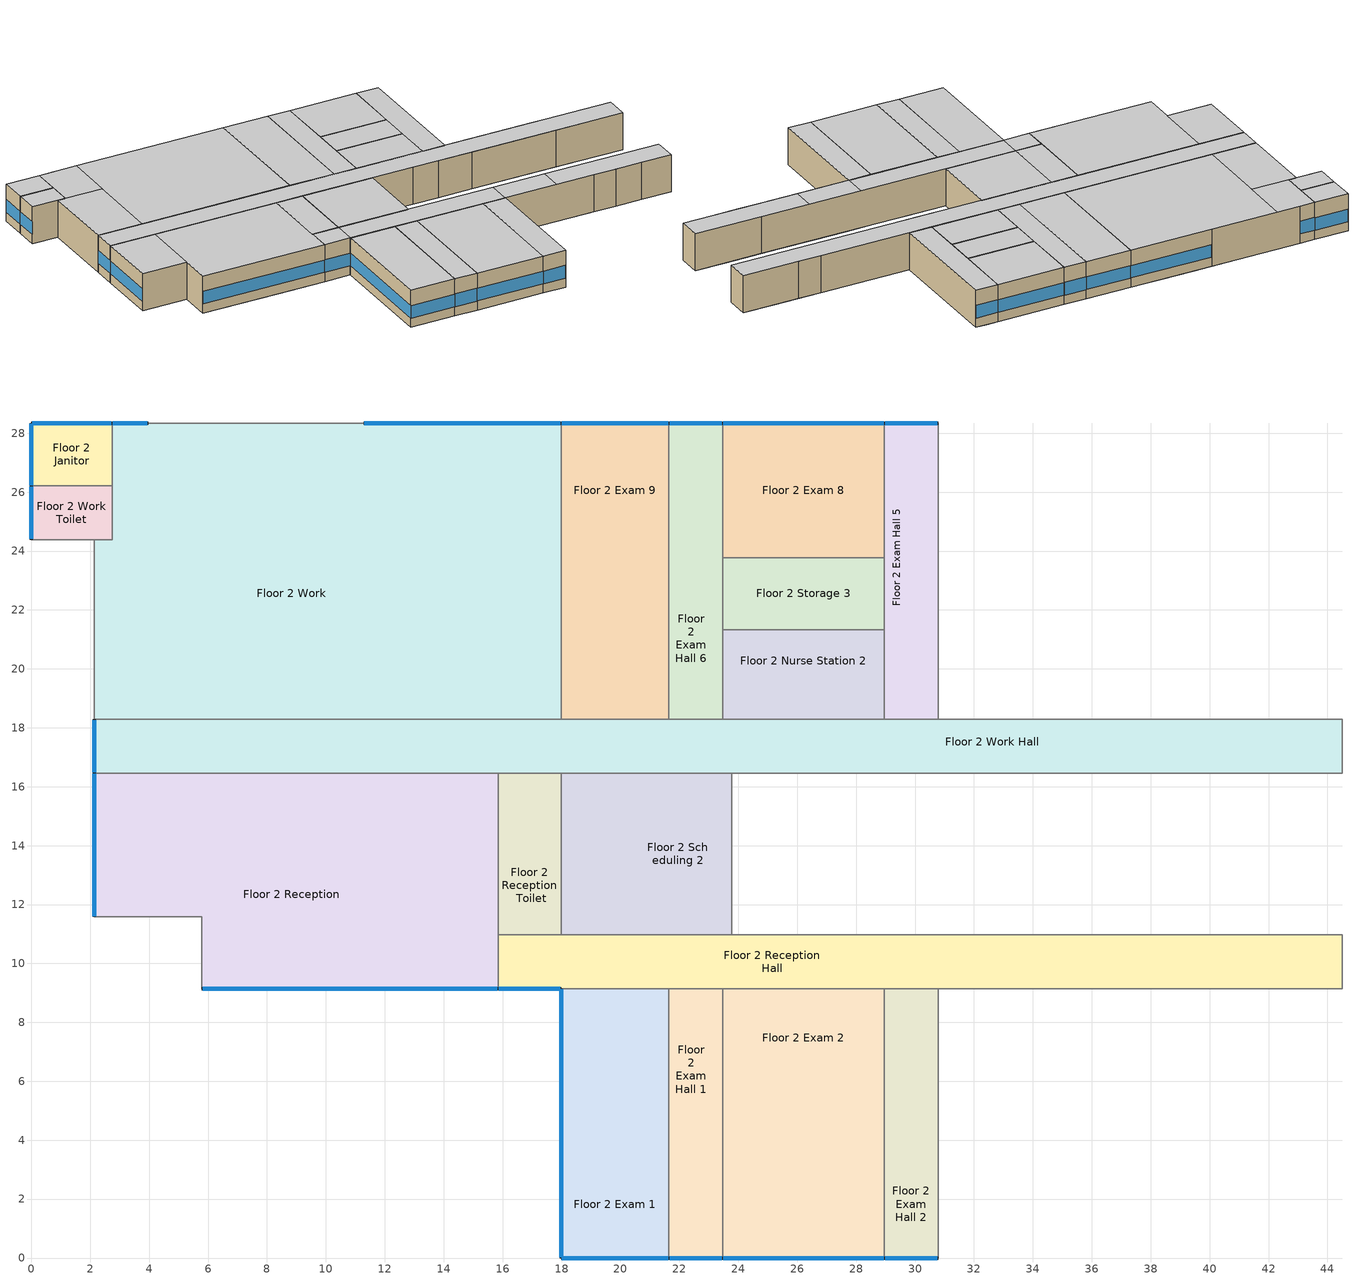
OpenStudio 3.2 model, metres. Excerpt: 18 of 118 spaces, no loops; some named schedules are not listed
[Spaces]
Floor 2 Exam Hall 5
 floor to Floor 1 Locker Room: 29.87,28.35 29.87,19.2 28.96,19.2 28.96,28.35 z3.05
 floor to Floor 1 Locker Room Hall: 30.78,19.2 30.78,18.29 28.96,18.29 28.96,19.2 z3.05
 floor to Floor 1 Lounge: 30.78,28.35 30.78,19.2 29.87,19.2 29.87,28.35 z3.05
 wall outside: 30.78,28.35 28.96,28.35 z3.05:6.1
 wall to Floor 2 Work Hall: 28.96,18.29 30.78,18.29 z3.05:6.1
 wall to Floor 2 Storage 3: 28.96,23.77 28.96,21.34 z3.05:6.1
 wall to Floor 2 Exam 7: 30.78,18.29 30.78,28.35 z3.05:6.1
 wall to Floor 2 Exam 8: 28.96,28.35 28.96,23.77 z3.05:6.1
 wall to Floor 2 Nurse Station 2: 28.96,21.34 28.96,18.29 z3.05:6.1
 window (BTAP-Ext-FixedWindow:U=0.220 SHGC=0.600): 30.76,28.35 28.98,28.35 z3.81:4.85
 ceiling to Floor 3 Office: 30.78,18.29 30.78,28.35 28.96,28.35 28.96,18.29 z6.1
Floor 2 Janitor
 floor to Floor 1 Elevator Pump Room: 2.74,28.35 2.74,26.21 0,26.21 0,28.35 z3.05
 wall outside: 2.74,28.35 0,28.35 0,26.21 z3.05:6.1
 wall to Floor 2 Work: 2.74,26.21 2.74,28.35 z3.05:6.1
 wall to Floor 2 Work Toilet: 0,26.21 2.74,26.21 z3.05:6.1
 window (BTAP-Ext-FixedWindow:U=0.220 SHGC=0.600): 2.72,28.35 0.03,28.35 z3.81:4.84; 0,28.32 0,26.24 z3.81:4.85
 ceiling to Floor 3 Janitor: 2.74,26.21 2.74,28.35 0,28.35 0,26.21 z6.1
Floor 2 Work Hall
 floor to Floor 1 Nourishment: 29.26,16.76 29.26,16.46 27.13,16.46 27.13,16.76 z3.05
 floor to Floor 1 Sterile Hall: 44.5,18.29 44.5,16.46 42.06,16.46 42.06,18.29 z3.05
 floor to Floor 1 Locker Room Hall: 42.06,18.29 42.06,16.76 23.16,16.76 23.16,18.29 z3.05
 floor to Floor 1 Lobby Hall: 11.89,18.29 11.89,16.46 5.79,16.46 5.79,18.29 z3.05
 floor to Floor 1 Pre-Op Hall: 23.16,18.29 23.16,16.46 20.73,16.46 20.73,18.29 z3.05
 floor to Floor 1 Nurse Janitor: 32,16.76 32,16.46 29.26,16.46 29.26,16.76 z3.05
 floor to Floor 1 Lobby: 5.79,18.29 5.79,16.46 2.13,16.46 2.13,18.29 z3.05
 floor to Floor 1 Pre-Op Room 2: 27.13,16.76 27.13,16.46 23.16,16.46 23.16,16.76 z3.05
 floor to Floor 1 Office: 20.73,18.29 20.73,16.76 14.33,16.76 14.33,18.29 z3.05
 floor to Floor 1 Sterile Storage: 42.06,16.76 42.06,16.46 32,16.46 32,16.76 z3.05
 floor to Floor 1 Reception: 14.33,18.29 14.33,16.76 15.85,16.76 15.85,16.46 11.89,16.46 11.89,18.29 z3.05
 floor to Floor 1 Reception Hall: 20.73,16.76 20.73,16.46 15.85,16.46 15.85,16.76 z3.05
 wall outside: 2.13,18.29 2.13,16.46 z3.05:6.1
 wall to Floor 2 Work: 17.98,18.29 2.13,18.29 z3.05:6.1
 wall to Floor 2 Exam Hall 4: 39.93,18.29 38.1,18.29 z3.05:6.1
 wall to Floor 2 Nurse Station 1: 44.5,18.29 39.93,18.29 z3.05:6.1
 wall to Floor 2 Exam 7: 38.1,18.29 30.78,18.29 z3.05:6.1
 wall to Floor 2 Reception Toilet: 15.85,16.46 17.98,16.46 z3.05:6.1
 wall to Floor 2 Exam Hall 6: 23.47,18.29 21.64,18.29 z3.05:6.1
 wall to Floor 2 Scheduling 1: 39.01,16.46 44.5,16.46 z3.05:6.1
 wall to Floor 2 Reception: 2.13,16.46 15.85,16.46 z3.05:6.1
 wall to Floor 2 Exam 9: 21.64,18.29 17.98,18.29 z3.05:6.1
 wall to Floor 2 Office Hall: 44.5,16.46 44.5,18.29 z3.05:6.1
 wall to Floor 2 Nurse Station 2: 28.96,18.29 23.47,18.29 z3.05:6.1
 wall to Floor 2 Scheduling 2: 17.98,16.46 23.77,16.46 z3.05:6.1
 wall to Floor 2 X-Ray: 23.77,16.46 27.13,16.46 29.26,16.46 32,16.46 39.01,16.46 z3.05:6.1
 window (BTAP-Ext-FixedWindow:U=0.220 SHGC=0.600): 2.13,18.26 2.13,16.48 z3.81:4.85
 ceiling to Floor 3 Office Hall: 44.5,16.46 44.5,18.29 2.13,18.29 2.13,16.46 z6.1
Floor 2 Reception Toilet
 floor to Floor 1 Scheduling: 17.98,14.33 17.98,10.97 15.85,10.97 15.85,14.33 z3.05
 floor to Floor 1 Reception Hall: 17.98,16.46 17.98,14.33 15.85,14.33 15.85,16.46 z3.05
 wall to Floor 2 Reception: 15.85,16.46 15.85,10.97 z3.05:6.1
 wall to Floor 2 Reception Hall: 15.85,10.97 17.98,10.97 z3.05:6.1
 wall to Floor 2 Scheduling 2: 17.98,10.97 17.98,16.46 z3.05:6.1
 ceiling to Floor 3 Undeveloped 2: 17.98,10.97 17.98,16.46 15.85,16.46 15.85,10.97 z6.1
Floor 2 Exam 9
 floor to Floor 1 Office: 20.73,23.77 20.73,18.29 17.98,18.29 17.98,23.77 z3.05
 floor to Floor 1 Pre-Op Hall: 21.64,23.77 21.64,18.29 20.73,18.29 20.73,23.77 z3.05
 floor to Floor 1 Procedure Room: 21.64,28.35 21.64,23.77 17.98,23.77 17.98,28.35 z3.05
 wall outside: 21.64,28.35 17.98,28.35 z3.05:6.1
 wall to Floor 2 Exam Hall 6: 21.64,18.29 21.64,28.35 z3.05:6.1
 wall to Floor 2 Work: 17.98,28.35 17.98,18.29 z3.05:6.1
 window (BTAP-Ext-FixedWindow:U=0.220 SHGC=0.600): 21.62,28.35 18.01,28.35 z3.81:4.84
 ceiling to Floor 3 Office: 21.64,18.29 21.64,28.35 17.98,28.35 17.98,18.29 z6.1
Floor 2 Scheduling 2
 floor to Floor 1 Pre-Op Room 1: 20.73,14.33 20.73,10.97 17.98,10.97 17.98,14.33 z3.05
 floor to Floor 1 Reception Hall: 20.73,16.46 20.73,14.33 17.98,14.33 17.98,16.46 z3.05
 floor to Floor 1 Pre-Op Hall: 23.16,16.46 23.16,10.97 20.73,10.97 20.73,16.46 z3.05
 floor to Floor 1 Pre-Op Room 2: 23.77,16.46 23.77,10.97 23.16,10.97 23.16,16.46 z3.05
 wall to Floor 2 Reception Hall: 17.98,10.97 23.77,10.97 z3.05:6.1
 wall to Floor 2 X-Ray: 23.77,10.97 23.77,16.46 z3.05:6.1
 ceiling to Floor 3 Undeveloped 1: 23.77,10.97 23.77,16.46 17.98,16.46 17.98,10.97 z6.1
Floor 2 Exam Hall 1
 floor to Floor 1 Nurse Station: 23.47,8.84 23.47,6.1 23.16,6.1 23.16,8.84 z3.05
 floor to Floor 1 Nurse Hall: 23.47,6.1 23.47,3.66 23.16,3.66 23.16,6.1 z3.05
 floor to Floor 1 Pre-Op Hall: 23.16,9.14 23.16,3.66 21.64,3.66 21.64,9.14 z3.05
 floor to Floor 1 Pre-Op Room 2: 23.47,9.14 23.47,8.84 23.16,8.84 23.16,9.14 z3.05
 floor to Floor 1 Step Down: 23.47,3.66 23.47,0 21.64,0 21.64,3.66 z3.05
 wall outside: 21.64,0 23.47,0 z3.05:6.1
 wall to Floor 2 Exam 1: 21.64,9.14 21.64,0 z3.05:6.1
 wall to Floor 2 Reception Hall: 23.47,9.14 21.64,9.14 z3.05:6.1
 wall to Floor 2 Exam 2: 23.47,0 23.47,9.14 z3.05:6.1
 window (BTAP-Ext-FixedWindow:U=0.220 SHGC=0.600): 21.67,0 23.44,0 z3.81:4.85
 ceiling to Floor 3 Undeveloped 1: 23.47,0 23.47,9.14 21.64,9.14 21.64,0 z6.1
Floor 2 Exam Hall 6
 floor to Floor 1 Procedure Room: 23.16,28.35 23.16,23.77 21.64,23.77 21.64,28.35 z3.05
 floor to Floor 1 Locker Room Hall: 23.47,19.2 23.47,18.29 23.16,18.29 23.16,19.2 z3.05
 floor to Floor 1 Locker Room: 23.47,28.35 23.47,19.2 23.16,19.2 23.16,28.35 z3.05
 floor to Floor 1 Pre-Op Hall: 23.16,23.77 23.16,18.29 21.64,18.29 21.64,23.77 z3.05
 wall outside: 23.47,28.35 21.64,28.35 z3.05:6.1
 wall to Floor 2 Exam 8: 23.47,23.77 23.47,28.35 z3.05:6.1
 wall to Floor 2 Storage 3: 23.47,21.34 23.47,23.77 z3.05:6.1
 wall to Floor 2 Nurse Station 2: 23.47,18.29 23.47,21.34 z3.05:6.1
 window (BTAP-Ext-FixedWindow:U=0.220 SHGC=0.600): 23.44,28.35 21.67,28.35 z3.81:4.85
 ceiling to Floor 3 Office: 23.47,18.29 23.47,28.35 21.64,28.35 21.64,18.29 z6.1
Floor 2 Exam 1
 floor to Floor 1 Pre-Op Room 1: 20.73,9.14 20.73,7.92 17.98,7.92 17.98,9.14 z3.05
 floor to Floor 1 Vestibule: 20.73,7.92 20.73,5.49 17.98,5.49 17.98,7.92 z3.05
 floor to Floor 1 Pre-Op Hall: 21.64,9.14 21.64,3.66 20.73,3.66 20.73,9.14 z3.05
 floor to Floor 1 Step Down: 21.64,3.66 21.64,0 17.98,0 17.98,3.66 z3.05
 floor to Floor 1 Pre-Op Toilet: 20.73,5.49 20.73,3.66 17.98,3.66 17.98,5.49 z3.05
 wall outside: 17.98,9.14 17.98,0 21.64,0 z3.05:6.1
 wall to Floor 2 Reception Hall: 21.64,9.14 17.98,9.14 z3.05:6.1
 window (BTAP-Ext-FixedWindow:U=0.220 SHGC=0.600): 17.98,9.12 17.98,0.03 z3.81:4.83; 18.01,0 21.62,0 z3.81:4.84
 ceiling to Floor 3 Undeveloped 1: 21.64,0 21.64,9.14 17.98,9.14 17.98,0 z6.1
Floor 2 Work Toilet
 floor to Floor 1 Lobby Toilet: 2.74,26.21 2.74,24.38 0,24.38 0,26.21 z3.05
 wall outside: 0,26.21 0,24.38 z3.05:6.1
 wall to NW Elevator: 0,24.38 2.13,24.38 z3.05:6.1
 wall to Floor 2 Work: 2.13,24.38 2.74,24.38 2.74,26.21 z3.05:6.1
 window (BTAP-Ext-FixedWindow:U=0.220 SHGC=0.600): 0,26.19 0,24.41 z3.81:4.85
 ceiling to Floor 3 Office Toilet: 2.74,24.38 2.74,26.21 0,26.21 0,24.38 z6.1
Floor 2 Reception
 floor to Floor 1 Reception: 15.85,16.46 15.85,9.14 11.89,9.14 11.89,16.46 z3.05
 floor to Floor 1 Lobby Hall: 11.89,16.46 11.89,15.54 5.79,15.54 5.79,16.46 z3.05
 floor to Floor 1 Lobby: 5.79,16.46 5.79,11.58 2.13,11.58 2.13,16.46 z3.05
 floor to Floor 1 Cafe: 11.89,15.54 11.89,9.14 5.79,9.14 5.79,15.54 z3.05
 wall outside: 5.79,9.14 15.85,9.14 / 2.13,16.46 2.13,11.58 z3.05:6.1
 wall to Floor 2 Reception Hall: 15.85,9.14 15.85,10.97 z3.05:6.1
 wall to SW Stair: 2.13,11.58 5.79,11.58 5.79,9.14 z3.05:6.1
 window (BTAP-Ext-FixedWindow:U=0.220 SHGC=0.600): 5.82,9.14 15.82,9.14 z3.81:4.83; 2.13,16.43 2.13,11.61 z3.81:4.84
 ceiling to Floor 3 Undeveloped 2: 5.79,11.58 5.79,16.46 2.13,16.46 2.13,11.58 z6.1; 15.85,9.14 15.85,16.46 5.79,16.46 5.79,9.14 z6.1
Floor 2 Reception Hall
 floor to Floor 1 Soil: 37.49,10.97 37.49,9.14 34.75,9.14 34.75,10.97 z3.05
 floor to Floor 1 Pre-Op Room 1: 20.73,10.97 20.73,9.14 17.98,9.14 17.98,10.97 z3.05
 floor to Floor 1 Dictation: 34.75,10.97 34.75,9.14 32,9.14 32,10.97 z3.05
 floor to Floor 1 Soil Work: 42.06,9.75 42.06,9.14 37.49,9.14 37.49,9.75 z3.05
 floor to Floor 1 Pre-Op Hall: 23.16,10.97 23.16,9.14 20.73,9.14 20.73,10.97 z3.05
 floor to Floor 1 Nourishment: 29.26,10.97 29.26,9.14 27.13,9.14 27.13,10.97 z3.05
 floor to Floor 1 Sterile Hall: 44.5,10.97 44.5,9.14 42.06,9.14 42.06,10.97 z3.05
 floor to Floor 1 Pre-Op Room 2: 27.13,10.97 27.13,9.14 23.16,9.14 23.16,10.97 z3.05
 floor to Floor 1 Clean: 32,10.97 32,9.14 29.26,9.14 29.26,10.97 z3.05
 floor to Floor 1 Scheduling: 17.98,10.97 17.98,9.14 15.85,9.14 15.85,10.97 z3.05
 floor to Floor 1 Clean Work: 42.06,10.97 42.06,9.75 37.49,9.75 37.49,10.97 z3.05
 wall outside: 15.85,9.14 17.98,9.14 z3.05:6.1
 wall to Floor 2 Exam 3: 30.78,9.14 38.1,9.14 z3.05:6.1
 wall to Floor 2 Exam Hall 3: 38.1,9.14 39.93,9.14 z3.05:6.1
 wall to Floor 2 Lounge: 42.06,9.14 44.5,9.14 z3.05:6.1
 wall to Floor 2 Scheduling 1: 44.5,10.97 39.01,10.97 z3.05:6.1
 wall to Floor 2 Exam Hall 2: 28.96,9.14 30.78,9.14 z3.05:6.1
 wall to Floor 2 Dictation: 39.93,9.14 42.06,9.14 z3.05:6.1
 wall to Floor 2 Office Hall: 44.5,9.14 44.5,10.97 z3.05:6.1
 wall to Floor 2 Exam 2: 23.47,9.14 28.96,9.14 z3.05:6.1
 wall to Floor 2 X-Ray: 39.01,10.97 23.77,10.97 z3.05:6.1
 window (BTAP-Ext-FixedWindow:U=0.220 SHGC=0.600): 15.88,9.14 17.96,9.14 z3.81:4.85
 ceiling to Floor 3 Physical Therapy 2: 44.5,9.14 44.5,10.97 35.05,10.97 35.05,9.14 z6.1
 ceiling to Floor 3 Treatment: 35.05,9.14 35.05,10.97 30.78,10.97 30.78,9.14 z6.1
 ceiling to Floor 3 Undeveloped 2: 17.98,9.14 17.98,10.97 15.85,10.97 15.85,9.14 z6.1
 ceiling to Floor 3 Undeveloped 1: 30.78,9.14 30.78,10.97 17.98,10.97 17.98,9.14 z6.1
Floor 2 Work
 floor to Floor 1 MRI Toilet: 17.37,28.35 17.37,25.6 15.54,25.6 15.54,28.35 z3.05
 floor to Floor 1 Office: 17.98,23.77 17.98,18.29 14.33,18.29 14.33,23.77 z3.05
 floor to Floor 1 Procedure Room: 17.98,28.35 17.98,23.77 17.37,23.77 17.37,28.35 z3.05
 floor to Floor 1 Lobby Hall: 11.89,19.2 11.89,18.29 5.79,18.29 5.79,19.2 z3.05
 floor to Floor 1 Dressing Room: 15.54,28.35 15.54,26.82 12.8,26.82 12.8,28.35 z3.05
 floor to Floor 1 Elevator Pump Room: 3.96,28.35 3.96,26.21 2.74,26.21 2.74,28.35 z3.05
 floor to Floor 1 Lobby: 6.4,28.35 6.4,25.91 5.79,25.91 5.79,18.29 2.13,18.29 2.13,24.38 2.74,24.38 2.74,26.21 3.96,26.21 3.96,28.35 z3.05
 floor to Floor 1 MRI Room: 11.89,25.91 11.89,19.2 5.79,19.2 5.79,25.91 z3.05
 floor to Floor 1 MRI Control Room: 12.8,28.35 12.8,25.91 6.4,25.91 6.4,28.35 z3.05
 floor to Floor 1 Reception: 14.33,23.77 14.33,18.29 11.89,18.29 11.89,23.77 z3.05
 floor to Floor 1 MRI Hall: 15.54,26.82 15.54,25.6 17.37,25.6 17.37,23.77 11.89,23.77 11.89,25.91 12.8,25.91 12.8,26.82 z3.05
 wall outside: 3.96,28.35 2.74,28.35 / 17.98,28.35 11.28,28.35 z3.05:6.1
 wall to NW Elevator: 2.13,24.38 2.13,18.29 z3.05:6.1
 wall to NW Stair: 11.28,28.35 3.96,28.35 z3.05:6.1
 window (BTAP-Ext-FixedWindow:U=0.220 SHGC=0.600): 17.96,28.35 11.3,28.35 z3.81:4.83; 3.94,28.35 2.77,28.35 z3.81:4.87
 ceiling to Floor 3 Elevator Hall: 5.79,24.38 5.79,28.35 2.74,28.35 2.74,24.38 z6.1; 5.79,18.29 5.79,24.38 2.13,24.38 2.13,18.29 z6.1
 ceiling to Floor 3 Office: 17.98,18.29 17.98,28.35 5.79,28.35 5.79,18.29 z6.1
Floor 2 Exam Hall 2
 floor to Floor 1 Nurse Hall: 30.78,6.1 30.78,3.66 28.96,3.66 28.96,6.1 z3.05
 floor to Floor 1 Nourishment: 29.26,9.14 29.26,8.84 28.96,8.84 28.96,9.14 z3.05
 floor to Floor 1 Nurse Station: 30.78,8.84 30.78,6.1 28.96,6.1 28.96,8.84 z3.05
 floor to Floor 1 Clean: 30.78,9.14 30.78,8.84 29.26,8.84 29.26,9.14 z3.05
 floor to Floor 1 Recovery Room: 30.78,3.66 30.78,0 28.96,0 28.96,3.66 z3.05
 wall outside: 28.96,0 30.78,0 z3.05:6.1
 wall to Floor 2 Exam 2: 28.96,9.14 28.96,0 z3.05:6.1
 wall to Floor 2 Exam 3: 30.78,0 30.78,9.14 z3.05:6.1
 window (BTAP-Ext-FixedWindow:U=0.220 SHGC=0.600): 28.98,0 30.76,0 z3.81:4.85
 ceiling to Floor 3 Undeveloped 1: 30.78,0 30.78,9.14 28.96,9.14 28.96,0 z6.1
Floor 2 Exam 8
 floor to Floor 1 Locker Room: 28.96,28.35 28.96,23.77 23.47,23.77 23.47,28.35 z3.05
 wall outside: 28.96,28.35 23.47,28.35 z3.05:6.1
 wall to Floor 2 Storage 3: 23.47,23.77 28.96,23.77 z3.05:6.1
 window (BTAP-Ext-FixedWindow:U=0.220 SHGC=0.600): 28.93,28.35 23.49,28.35 z3.81:4.83
 ceiling to Floor 3 Office: 28.96,23.77 28.96,28.35 23.47,28.35 23.47,23.77 z6.1
Floor 2 Nurse Station 2
 floor to Floor 1 Locker Room: 28.96,21.34 28.96,19.2 23.47,19.2 23.47,21.34 z3.05
 floor to Floor 1 Locker Room Hall: 28.96,19.2 28.96,18.29 23.47,18.29 23.47,19.2 z3.05
 wall to Floor 2 Storage 3: 28.96,21.34 23.47,21.34 z3.05:6.1
 ceiling to Floor 3 Office: 28.96,18.29 28.96,21.34 23.47,21.34 23.47,18.29 z6.1
Floor 2 Exam 2
 floor to Floor 1 Nourishment: 28.96,9.14 28.96,8.84 27.13,8.84 27.13,9.14 z3.05
 floor to Floor 1 Nurse Station: 28.96,8.84 28.96,6.1 23.47,6.1 23.47,8.84 z3.05
 floor to Floor 1 Step Down: 25.6,3.66 25.6,0 23.47,0 23.47,3.66 z3.05
 floor to Floor 1 Pre-Op Room 2: 27.13,9.14 27.13,8.84 23.47,8.84 23.47,9.14 z3.05
 floor to Floor 1 Recovery Room: 28.96,3.66 28.96,0 25.6,0 25.6,3.66 z3.05
 floor to Floor 1 Nurse Hall: 28.96,6.1 28.96,3.66 23.47,3.66 23.47,6.1 z3.05
 wall outside: 23.47,0 28.96,0 z3.05:6.1
 window (BTAP-Ext-FixedWindow:U=0.220 SHGC=0.600): 23.5,0 28.93,0 z3.81:4.83
 ceiling to Floor 3 Undeveloped 1: 28.96,0 28.96,9.14 23.47,9.14 23.47,0 z6.1
Floor 2 Storage 3
 floor to Floor 1 Locker Room: 28.96,23.77 28.96,21.34 23.47,21.34 23.47,23.77 z3.05
 ceiling to Floor 3 Office: 28.96,21.34 28.96,23.77 23.47,23.77 23.47,21.34 z6.1
[Site]
Calgary Intl AP_AB_CAN: Latitude {deg}=51.114; Longitude {deg}=-114.02; Time Zone {hr}=-7; Elevation {m}=1084.1; Terrain=City
[Building]
Outpatient: North Axis {deg}=0; Default Construction Set=BTAP-Mass at hdd = 5000.0; Standards Number of Stories=3; Standards Number of Above Ground Stories=3; Standards Template=NECB2011; Standards Building Type=Outpatient
[Site:WaterMainsTemperature]
Calculation Method=Correlation; Annual Average Outdoor Air Temperature {C}=5; Maximum Difference In Monthly Average Outdoor Air Temperatures {deltaC}=23.3
[Site:GroundTemperature:BuildingSurface]
19.527, 19.502, 19.536, 19.598, 20.002, 21.64, 22.225, 22.375, 21.449, 20.121, 19.802, 19.633
[SizingPeriod:DesignDay] Barometric Pressure {Pa}=88961; Sky Clearness=0; Rain Indicator=0; Snow Indicator=0; Day of Month=21; Daylight Saving Time Indicator=0; Humidity Indicating Type=Wetbulb; Dry-Bulb Temperature Range Modifier Type=DefaultMultipliers
Name | Maximum Dry-Bulb Temperature {C} | Daily Dry-Bulb Temperature Range {deltaC} | Humidity Indicating Conditions at Maximum Dry-Bulb | Wind Speed {m/s} | Wind Direction {deg} | Month | Day Type | Solar Model Indicator | ASHRAE Taub | ASHRAE Taud
Calgary Intl AP Ann Clg .4% Condns DB=>MWB | 28.5 | 12.1 | 16.1 | 4.5 | 160 | 7 | SummerDesignDay | ASHRAETau | 0.339 | 2.421
Calgary Intl AP Ann Htg 99.6% Condns DB | -28.5 | 0 | -28.5 | 2.9 | 200 | 1 | WinterDesignDay | ASHRAEClearSky
[Material:NoMass] Roughness=Smooth; Thermal Absorptance=0.9; Solar Absorptance=0.7
Name | Thermal Resistance {m2-K/W} | Visible Absorptance
Typical Carpet Pad; Typical Carpet Pad 1 | 0.21648 | 0.8
Typical Insulation 1 | 5.91238 | 0.7
Typical Insulation 2 | 4.49096 | 0.7
Typical Insulation 3 | 6.17282 | 0.7
Typical Carpet Pad 2 | 1.25503 | 0.8
Typical Carpet Pad 3; Typical Carpet Pad 4 | 3.45515 | 0.8
Typical Insulation 4 | 0.454528 | 0.7
Typical Insulation 5 | 0.454545 | 0.7
[Material]
Name | Roughness | Thickness {m} | Conductivity {W/m-K} | Density {kg/m3} | Specific Heat {J/kg-K} | Thermal Absorptance | Solar Absorptance | Visible Absorptance
G05 25mm wood | MediumSmooth | 0.0254 | 0.15 | 608 | 1630 | 0.9 | 0.5 | 0.5
100mm Normalweight concrete floor 1 | MediumSmooth | 0.1016 | 2.31 | 2322 | 832
G01 13mm gypsum board 1 | Smooth | 0.0127 | 0.16 | 800 | 1090 | 0.9 | 0.7 | 0.5
4 in. Normalweight Concrete Floor 1 | MediumRough | 0.1016 | 2.31 | 2322 | 832 | 0.9 | 0.7 | 0.7
1IN Stucco 1 | Smooth | 0.0253 | 0.6918 | 1858 | 837 | 0.9 | 0.7 | 0.92
8IN CONCRETE HW RefBldg 1 | Rough | 0.2032 | 1.311 | 2240 | 836.8 | 0.9 | 0.7 | 0.7
1/2IN Gypsum 1 | Smooth | 0.0127 | 0.16 | 784.9 | 830 | 0.9 | 0.4 | 0.4
Metal Roof Surface 1; F08 Metal surface 1 | Smooth | 0.0008 | 45.28 | 7824 | 500 | 0.9 | 0.7 | 0.7
6 in. Normalweight Concrete Floor 1; 6 in. Normalweight Concrete Floor 2; 6 in. Normalweight Concrete Floor 3 | MediumRough | 0.1524 | 2.31 | 2322 | 832 | 0.9 | 0.7 | 0.7
[Construction]
BTAP-Int-Partition; BTAP-Int-Door: G05 25mm wood
BTAP-Int-Floor: 100mm Normalweight concrete floor 1, Typical Carpet Pad
BTAP-Int-Wall: G01 13mm gypsum board 1, G01 13mm gypsum board 1
BTAP-Int-Ceiling: Typical Carpet Pad, 100mm Normalweight concrete floor 1
BTAP-Int-Window: SimpleGlazing
BTAP-Ext-Floor-Mass:U-0.162: Typical Insulation 1, 4 in. Normalweight Concrete Floor 1, Typical Carpet Pad 1
BTAP-Ext-Wall-Mass:U-0.21: 1IN Stucco 1, 8IN CONCRETE HW RefBldg 1, Typical Insulation 2, 1/2IN Gypsum 1
BTAP-Ext-Roof-Metal:U-0.162: Metal Roof Surface 1, Typical Insulation 3
BTAP-Grnd-Floor-Mass:U-0.757: 6 in. Normalweight Concrete Floor 1, Typical Carpet Pad 2
BTAP-Grnd-Wall-Mass:U-0.284: 6 in. Normalweight Concrete Floor 2, Typical Carpet Pad 3
BTAP-Grnd-Roof-Mass:U-0.284: 6 in. Normalweight Concrete Floor 3, Typical Carpet Pad 4
BTAP-Ext-FixedWindow:U=0.220 SHGC=0.600; BTAP-Ext-GlassDoors:U=0.220 SHGC=0.600; BTAP-Ext-Skylights:U=0.220 SHGC=0.600; BTAP-Ext-DaylightDomes:U=0.220 SHGC=0.600; BTAP-Ext-DaylightDiffuser:U=0.220 SHGC=0.600: SimpleGlazing:U=0.220 SHGC=0.600
BTAP-Ext-Door:U-2.2: F08 Metal surface 1, Typical Insulation 4
BTAP-Ext-OverHeadDoor:U-2.2: Typical Insulation 5
[DefaultConstructionSet]
BTAP-Mass at hdd = 5000.0: Default Exterior Surface Constructions=BTAP-Mass at hdd = 5000.0; Default Interior Surface Constructions=Default Surface Constructions 2; Default Ground Contact Surface Constructions=BTAP-Mass at hdd = 5000.0 1; Default Exterior SubSurface Constructions=BTAP-Mass at hdd = 5000.0; Default Interior SubSurface Constructions=Default Sub Surface Constructions 2; Interior Partition Construction=BTAP-Int-Partition
[DefaultSurfaceConstructions]
Name | Floor Construction | Wall Construction | Roof Ceiling Construction
Default Surface Constructions 2 | BTAP-Int-Floor | BTAP-Int-Wall | BTAP-Int-Ceiling
BTAP-Mass at hdd = 5000.0 | BTAP-Ext-Floor-Mass:U-0.162 | BTAP-Ext-Wall-Mass:U-0.21 | BTAP-Ext-Roof-Metal:U-0.162
BTAP-Mass at hdd = 5000.0 1 | BTAP-Grnd-Floor-Mass:U-0.757 | BTAP-Grnd-Wall-Mass:U-0.284 | BTAP-Grnd-Roof-Mass:U-0.284
[DefaultSubSurfaceConstructions]
Name | Fixed Window Construction | Operable Window Construction | Door Construction | Glass Door Construction | Overhead Door Construction | Skylight Construction | Tubular Daylight Dome Construction | Tubular Daylight Diffuser Construction
Default Sub Surface Constructions 2 | BTAP-Int-Window | BTAP-Int-Window | BTAP-Int-Door
BTAP-Mass at hdd = 5000.0 | BTAP-Ext-FixedWindow:U=0.220 SHGC=0.600 | BTAP-Ext-FixedWindow:U=0.220 SHGC=0.600 | BTAP-Ext-Door:U-2.2 | BTAP-Ext-GlassDoors:U=0.220 SHGC=0.600 | BTAP-Ext-OverHeadDoor:U-2.2 | BTAP-Ext-Skylights:U=0.220 SHGC=0.600 | BTAP-Ext-DaylightDomes:U=0.220 SHGC=0.600 | BTAP-Ext-DaylightDiffuser:U=0.220 SHGC=0.600
[WindowMaterial:SimpleGlazingSystem] U-Factor {W/m2-K}=2.2; Solar Heat Gain Coefficient=0.6; Visible Transmittance=0.21
SimpleGlazing; SimpleGlazing:U=0.220 SHGC=0.600
[Space] Building Story=Building Story 2; Part of Total Floor Area=Yes
Name | Space Type | Thermal Zone
Floor 2 Reception | Space Function Conf./meet./multi-purpose | ALL_ST=Conf./meet./multi-purpose_FL=Building Story 2_SCH=C 1
Floor 2 Exam Hall 5 | Space Function Hospital corr. >= 2.4m-sch-C | WILD_ST=Hospital corr. >= 2.4m-sch-H_FL=Building Story 2_SCH=C 3
Floor 2 Reception Toilet | Space Function Washroom-sch-C | WET_ST=Washroom-sch-H_FL=Building Story 2_SCHC
Floor 2 Nurse Station 2 | Space Function Hospital - nurses station | ALL_ST=Hospital - nurses station_FL=Building Story 2_SCH=H
Floor 2 Janitor | Space Function Storage area - occsens | ALL_ST=Storage area - occsens_FL=Building Story 2_SCH=E 2
Floor 2 Work Hall | Space Function Hospital corr. >= 2.4m-sch-C | WILD_ST=Hospital corr. >= 2.4m-sch-H_FL=Building Story 2_SCH=C
Floor 2 Exam Hall 2 | Space Function Hospital corr. >= 2.4m-sch-C | WILD_ST=Hospital corr. >= 2.4m-sch-H_FL=Building Story 2_SCH=C 4
Floor 2 Exam 8 | Space Function Hospital - exam | ALL_ST=Hospital - exam_FL=Building Story 2_SCH=C 6
Floor 2 Exam 9 | Space Function Hospital - exam | ALL_ST=Hospital - exam_FL=Building Story 2_SCH=C 7
Floor 2 Scheduling 2 | Space Function Office - enclosed | ALL_ST=Office - enclosed_FL=Building Story 2_SCH=A 1
Floor 2 Exam Hall 1 | Space Function Hospital corr. >= 2.4m-sch-C | WILD_ST=Hospital corr. >= 2.4m-sch-H_FL=Building Story 2_SCH=C 6
Floor 2 Exam Hall 6 | Space Function Hospital corr. >= 2.4m-sch-C | WILD_ST=Hospital corr. >= 2.4m-sch-H_FL=Building Story 2_SCH=C 7
Floor 2 Exam 1 | Space Function Hospital - exam | ALL_ST=Hospital - exam_FL=Building Story 2_SCH=C 4
Floor 2 Work Toilet | Space Function Washroom-sch-C | WET_ST=Washroom-sch-H_FL=Building Story 2_SCHC 2
Floor 2 Storage 3 | Space Function Storage area - occsens | ALL_ST=Storage area - occsens_FL=Building Story 2_SCH=E 1
Floor 2 Reception Hall | Space Function Hospital corr. >= 2.4m-sch-C | WILD_ST=Hospital corr. >= 2.4m-sch-H_FL=Building Story 2_SCH=C 8
Floor 2 Work | Space Function Office - enclosed | ALL_ST=Office - enclosed_FL=Building Story 2_SCH=A
Floor 2 Exam 2 | Space Function Hospital - exam | ALL_ST=Hospital - exam_FL=Building Story 2_SCH=C 2
[BuildingStory]
Building Story 2: Nominal Z Coordinate {m}=3.048
[SpaceType] Standards Building Type=Space Function
Name | Default Schedule Set | Design Specification Outdoor Air Object | Standards Space Type
Space Function Hospital - exam | Space Function Hospital - exam Schedule Set | Space Function Hospital - exam Ventilation | Hospital - exam
Space Function Hospital - nurses station | Space Function Hospital - nurses station Schedule Set | Space Function Hospital - nurses station Ventilation | Hospital - nurses station
Space Function Office - enclosed | Space Function Office - enclosed Schedule Set | Space Function Office - enclosed Ventilation | Office - enclosed
Space Function Storage area - occsens | Space Function Storage area - occsens Schedule Set | Space Function Storage area - occsens Ventilation | Storage area - occsens
Space Function Conf./meet./multi-purpose | Space Function Conf./meet./multi-purpose Schedule Set | Space Function Conf./meet./multi-purpose Ventilation | Conf./meet./multi-purpose
Space Function Washroom-sch-C | Space Function Washroom-sch-C Schedule Set | Space Function Washroom-sch-C Ventilation | Washroom-sch-C
Space Function Hospital corr. >= 2.4m-sch-C | Space Function Hospital corr. >= 2.4m-sch-C Schedule Set | Space Function Hospital corr. >= 2.4m-sch-C Ventilation | Hospital corr. >= 2.4m-sch-C
[People:Definition] Number of People Calculation Method=People/Area; Fraction Radiant=0.3
Name | People per Space Floor Area {person/m2}
Space Function Conf./meet./multi-purpose People Definition | 0.199993
Space Function Hospital - exam People Definition; Space Function Hospital - nurses station People Definition; Space Function Office - enclosed People Definition | 0.0500522
Space Function Storage area - occsens People Definition; Space Function Hospital corr. >= 2.4m-sch-C People Definition | 0.0100104
Space Function Washroom-sch-C People Definition | 0.0333681
[People] Work Efficiency Schedule=Work Efficiency Schedule; Clothing Insulation Schedule=Clothing Schedule; Air Velocity Schedule=Air Velocity Schedule; Multiplier=1
Name | People Definition | Space or SpaceType
Space Function Conf./meet./multi-purpose People | Space Function Conf./meet./multi-purpose People Definition | Space Function Conf./meet./multi-purpose
Space Function Hospital - exam People | Space Function Hospital - exam People Definition | Space Function Hospital - exam
Space Function Hospital - nurses station People | Space Function Hospital - nurses station People Definition | Space Function Hospital - nurses station
Space Function Office - enclosed People | Space Function Office - enclosed People Definition | Space Function Office - enclosed
Space Function Storage area - occsens People | Space Function Storage area - occsens People Definition | Space Function Storage area - occsens
Space Function Washroom-sch-C People | Space Function Washroom-sch-C People Definition | Space Function Washroom-sch-C
Space Function Hospital corr. >= 2.4m-sch-C People | Space Function Hospital corr. >= 2.4m-sch-C People Definition | Space Function Hospital corr. >= 2.4m-sch-C
[Lights:Definition] Design Level Calculation Method=Watts/Area; Fraction Radiant=0.5; Fraction Visible=0.2
Name | Watts per Space Floor Area {W/m2}
Space Function Conf./meet./multi-purpose Lights Definition | 11.8799
Space Function Hospital - exam Lights Definition | 17.8999
Space Function Hospital - nurses station Lights Definition | 9.39992
Space Function Office - enclosed Lights Definition | 11.8999
Space Function Storage area - occsens Lights Definition | 6.11995
Space Function Washroom-sch-C Lights Definition | 9.44992
Space Function Hospital corr. >= 2.4m-sch-C Lights Definition | 9.59992
[Lights] Fraction Replaceable=1
Name | Lights Definition | Space or SpaceType
Space Function Conf./meet./multi-purpose Lights | Space Function Conf./meet./multi-purpose Lights Definition | Space Function Conf./meet./multi-purpose
Space Function Hospital - exam Lights | Space Function Hospital - exam Lights Definition | Space Function Hospital - exam
Space Function Hospital - nurses station Lights | Space Function Hospital - nurses station Lights Definition | Space Function Hospital - nurses station
Space Function Office - enclosed Lights | Space Function Office - enclosed Lights Definition | Space Function Office - enclosed
Space Function Storage area - occsens Lights | Space Function Storage area - occsens Lights Definition | Space Function Storage area - occsens
Space Function Washroom-sch-C Lights | Space Function Washroom-sch-C Lights Definition | Space Function Washroom-sch-C
Space Function Hospital corr. >= 2.4m-sch-C Lights | Space Function Hospital corr. >= 2.4m-sch-C Lights Definition | Space Function Hospital corr. >= 2.4m-sch-C
[ElectricEquipment:Definition] Design Level Calculation Method=Watts/Area; Fraction Radiant=0.5
Name | Watts per Space Floor Area {W/m2}
Space Function Conf./meet./multi-purpose Elec Equip Definition; Space Function Storage area - occsens Elec Equip Definition; Space Function Washroom-sch-C Elec Equip Definition | 0.999992
Space Function Hospital - exam Elec Equip Definition | 9.99992
Space Function Hospital - nurses station Elec Equip Definition | 2.49998
Space Function Office - enclosed Elec Equip Definition | 7.49994
[ElectricEquipment]
Name | Electric Equipment Definition | Space or SpaceType
Space Function Conf./meet./multi-purpose Elec Equip | Space Function Conf./meet./multi-purpose Elec Equip Definition | Space Function Conf./meet./multi-purpose
Space Function Hospital - exam Elec Equip | Space Function Hospital - exam Elec Equip Definition | Space Function Hospital - exam
Space Function Hospital - nurses station Elec Equip | Space Function Hospital - nurses station Elec Equip Definition | Space Function Hospital - nurses station
Space Function Office - enclosed Elec Equip | Space Function Office - enclosed Elec Equip Definition | Space Function Office - enclosed
Space Function Storage area - occsens Elec Equip | Space Function Storage area - occsens Elec Equip Definition | Space Function Storage area - occsens
Space Function Washroom-sch-C Elec Equip | Space Function Washroom-sch-C Elec Equip Definition | Space Function Washroom-sch-C
[DesignSpecification:OutdoorAir] Outdoor Air Method=Sum
Name | Outdoor Air Flow per Person {m3/s-person} | Outdoor Air Flow per Floor Area {m3/s-m2}
Space Function Conf./meet./multi-purpose Ventilation | 0.0190506
Space Function Hospital - exam Ventilation | 0.0304482
Space Function Hospital - nurses station Ventilation | 0.0913447
Space Function Office - enclosed Ventilation | 0.0142092
Space Function Storage area - occsens Ventilation |  | 0.000762
Space Function Washroom-sch-C Ventilation | 0.228362
Space Function Hospital corr. >= 2.4m-sch-C Ventilation |  | 0.000508
[DefaultScheduleSet] People Activity Level Schedule=NECB-Activity; Infiltration Schedule=Always On
Name | Number of People Schedule | Lighting Schedule | Electric Equipment Schedule
Space Function Conf./meet./multi-purpose Schedule Set; Space Function Hospital - exam Schedule Set; Space Function Washroom-sch-C Schedule Set; Space Function Hospital corr. >= 2.4m-sch-C Schedule Set | NECB-C-Occupancy | NECB-C-Lighting | NECB-C-Electric-Equipment
Space Function Hospital - nurses station Schedule Set | NECB-H-Occupancy | NECB-H-Lighting | NECB-H-Electric-Equipment
Space Function Office - enclosed Schedule Set | NECB-A-Occupancy | NECB-A-Lighting | NECB-A-Electric-Equipment
Space Function Storage area - occsens Schedule Set | NECB-E-Occupancy | NECB-E-Lighting | NECB-E-Electric-Equipment
[ThermostatSetpoint:DualSetpoint]
Name | Heating Setpoint Temperature Schedule | Cooling Setpoint Temperature Schedule
Space Function Washroom-sch-C Thermostat 3; Space Function Washroom-sch-C Thermostat 8; Space Function Hospital - exam Thermostat 24; Space Function Hospital - exam Thermostat 26; Space Function Conf./meet./multi-purpose Thermostat 9; Space Function Hospital - exam Thermostat 28; Space Function Hospital - exam Thermostat 29; Space Function Hospital corr. >= 2.4m-sch-C Thermostat 3; Space Function Hospital corr. >= 2.4m-sch-C Thermostat 10; Space Function Hospital corr. >= 2.4m-sch-C Thermostat 15; Space Function Hospital corr. >= 2.4m-sch-C Thermostat 18; Space Function Hospital corr. >= 2.4m-sch-C Thermostat 20; Space Function Hospital corr. >= 2.4m-sch-C Thermostat 22 | NECB-C-Thermostat Setpoint-Heating | NECB-C-Thermostat Setpoint-Cooling
Space Function Office - enclosed Thermostat 15; Space Function Office - enclosed Thermostat 17 | NECB-A-Thermostat Setpoint-Heating | NECB-A-Thermostat Setpoint-Cooling
Space Function Hospital - nurses station Thermostat 9 | NECB-H-Thermostat Setpoint-Heating | NECB-H-Thermostat Setpoint-Cooling
Space Function Storage area - occsens Thermostat 40; Space Function Storage area - occsens Thermostat 41 | NECB-E-Thermostat Setpoint-Heating | NECB-E-Thermostat Setpoint-Cooling
[SpaceInfiltration:DesignFlowRate] Design Flow Rate Calculation Method=Flow/ExteriorArea
Name | Space or SpaceType | Schedule | Flow per Exterior Surface Area {m3/s-m2} | Constant Term Coefficient | Temperature Term Coefficient | Velocity Term Coefficient | Velocity Squared Term Coefficient
Floor 2 Exam 1 Infiltration | Floor 2 Exam 1 | Always On Discrete | 0.00025 | 0 | 0 | 0.224 | 0
Floor 2 Exam 2 Infiltration | Floor 2 Exam 2 | Always On Discrete | 0.00025 | 0 | 0 | 0.224 | 0
Floor 2 Exam 8 Infiltration | Floor 2 Exam 8 | Always On Discrete | 0.00025 | 0 | 0 | 0.224 | 0
Floor 2 Exam 9 Infiltration | Floor 2 Exam 9 | Always On Discrete | 0.00025 | 0 | 0 | 0.224 | 0
Floor 2 Exam Hall 1 Infiltration | Floor 2 Exam Hall 1 | Always On Discrete | 0.00025 | 0 | 0 | 0.224 | 0
Floor 2 Exam Hall 2 Infiltration | Floor 2 Exam Hall 2 | Always On Discrete | 0.00025 | 0 | 0 | 0.224 | 0
Floor 2 Exam Hall 5 Infiltration | Floor 2 Exam Hall 5 | Always On Discrete | 0.00025 | 0 | 0 | 0.224 | 0
Floor 2 Exam Hall 6 Infiltration | Floor 2 Exam Hall 6 | Always On Discrete | 0.00025 | 0 | 0 | 0.224 | 0
Floor 2 Janitor Infiltration | Floor 2 Janitor | Always On Discrete | 0.00025 | 0 | 0 | 0.224 | 0
Floor 2 Reception Infiltration | Floor 2 Reception | Always On Discrete | 0.00025 | 0 | 0 | 0.224 | 0
Floor 2 Reception Hall Infiltration | Floor 2 Reception Hall | Always On Discrete | 0.00025 | 0 | 0 | 0.224 | 0
Floor 2 Work Infiltration | Floor 2 Work | Always On Discrete | 0.00025 | 0 | 0 | 0.224 | 0
Floor 2 Work Hall Infiltration | Floor 2 Work Hall | Always On Discrete | 0.00025 | 0 | 0 | 0.224 | 0
Floor 2 Work Toilet Infiltration | Floor 2 Work Toilet | Always On Discrete | 0.00025 | 0 | 0 | 0.224 | 0
Space Function Washroom-sch-C Infiltration | Space Function Washroom-sch-C |  | 0.000250063
Space Function Hospital corr. >= 2.4m-sch-C Infiltration | Space Function Hospital corr. >= 2.4m-sch-C |  | 0.000250063
[ThermalZone] Use Ideal Air Loads=No
Name | Thermostat
WET_ST=Washroom-sch-H_FL=Building Story 2_SCHC | Space Function Washroom-sch-C Thermostat 3
WET_ST=Washroom-sch-H_FL=Building Story 2_SCHC 2 | Space Function Washroom-sch-C Thermostat 8
ALL_ST=Hospital - exam_FL=Building Story 2_SCH=C 2 | Space Function Hospital - exam Thermostat 24
ALL_ST=Office - enclosed_FL=Building Story 2_SCH=A | Space Function Office - enclosed Thermostat 15
ALL_ST=Hospital - exam_FL=Building Story 2_SCH=C 4 | Space Function Hospital - exam Thermostat 26
ALL_ST=Hospital - nurses station_FL=Building Story 2_SCH=H | Space Function Hospital - nurses station Thermostat 9
ALL_ST=Storage area - occsens_FL=Building Story 2_SCH=E 1 | Space Function Storage area - occsens Thermostat 40
ALL_ST=Office - enclosed_FL=Building Story 2_SCH=A 1 | Space Function Office - enclosed Thermostat 17
ALL_ST=Storage area - occsens_FL=Building Story 2_SCH=E 2 | Space Function Storage area - occsens Thermostat 41
ALL_ST=Conf./meet./multi-purpose_FL=Building Story 2_SCH=C 1 | Space Function Conf./meet./multi-purpose Thermostat 9
ALL_ST=Hospital - exam_FL=Building Story 2_SCH=C 6 | Space Function Hospital - exam Thermostat 28
ALL_ST=Hospital - exam_FL=Building Story 2_SCH=C 7 | Space Function Hospital - exam Thermostat 29
WILD_ST=Hospital corr. >= 2.4m-sch-H_FL=Building Story 2_SCH=C | Space Function Hospital corr. >= 2.4m-sch-C Thermostat 3
WILD_ST=Hospital corr. >= 2.4m-sch-H_FL=Building Story 2_SCH=C 3 | Space Function Hospital corr. >= 2.4m-sch-C Thermostat 10
WILD_ST=Hospital corr. >= 2.4m-sch-H_FL=Building Story 2_SCH=C 4 | Space Function Hospital corr. >= 2.4m-sch-C Thermostat 15
WILD_ST=Hospital corr. >= 2.4m-sch-H_FL=Building Story 2_SCH=C 6 | Space Function Hospital corr. >= 2.4m-sch-C Thermostat 18
WILD_ST=Hospital corr. >= 2.4m-sch-H_FL=Building Story 2_SCH=C 7 | Space Function Hospital corr. >= 2.4m-sch-C Thermostat 20
WILD_ST=Hospital corr. >= 2.4m-sch-H_FL=Building Story 2_SCH=C 8 | Space Function Hospital corr. >= 2.4m-sch-C Thermostat 22
[Foundation:Kiva] Wall Height Above Grade {m}=0; Wall Depth Below Slab {m}=0
Bldg Kiva Foundation; Floor 1 Clean Work Slab Kiva Foundation; Floor 1 Soil Slab Kiva Foundation; Floor 1 Soil Work Slab Kiva Foundation; Floor 1 Nurse Station Slab Kiva Foundation; Floor 1 Humid Slab Kiva Foundation; Floor 1 Nurse Storage Slab Kiva Foundation
[Foundation:Kiva:Settings]

[Schedule:Ruleset]
Clothing Schedule: Default Day Schedule=Clothing Schedule Default Winter Clothes
Air Velocity Schedule: Default Day Schedule=Air Velocity Schedule Default
Work Efficiency Schedule: Default Day Schedule=Work Efficiency Schedule Default
NECB-C-Occupancy: Default Day Schedule=NECB-C-Occupancy Default
NECB-Activity: Default Day Schedule=NECB-Activity Default; Summer Design Day Schedule=NECB-Activity Summer Design Day; Winter Design Day Schedule=NECB-Activity Winter Design Day
NECB-C-Lighting: Default Day Schedule=NECB-C-Lighting Default
NECB-C-Electric-Equipment: Default Day Schedule=NECB-C-Electric-Equipment Default
Always On: Default Day Schedule=Always On Default
NECB-C-Thermostat Setpoint-Heating: Default Day Schedule=NECB-C-Thermostat Setpoint-Heating Default
NECB-C-Thermostat Setpoint-Cooling: Default Day Schedule=NECB-C-Thermostat Setpoint-Cooling Default
NECB-H-Occupancy: Default Day Schedule=NECB-H-Occupancy Default
NECB-H-Lighting: Default Day Schedule=NECB-H-Lighting Default
NECB-H-Electric-Equipment: Default Day Schedule=NECB-H-Electric-Equipment Default
NECB-H-Thermostat Setpoint-Heating: Default Day Schedule=NECB-H-Thermostat Setpoint-Heating Default
NECB-H-Thermostat Setpoint-Cooling: Default Day Schedule=NECB-H-Thermostat Setpoint-Cooling Default
NECB-A-Occupancy: Default Day Schedule=NECB-A-Occupancy Default
NECB-A-Lighting: Default Day Schedule=NECB-A-Lighting Default
NECB-A-Electric-Equipment: Default Day Schedule=NECB-A-Electric-Equipment Default
NECB-A-Thermostat Setpoint-Heating: Default Day Schedule=NECB-A-Thermostat Setpoint-Heating Default
NECB-A-Thermostat Setpoint-Cooling: Default Day Schedule=NECB-A-Thermostat Setpoint-Cooling Default
NECB-E-Occupancy: Default Day Schedule=NECB-E-Occupancy Default
NECB-E-Lighting: Default Day Schedule=NECB-E-Lighting Default
NECB-E-Electric-Equipment: Default Day Schedule=NECB-E-Electric-Equipment Default
NECB-E-Thermostat Setpoint-Heating: Default Day Schedule=NECB-E-Thermostat Setpoint-Heating Default
NECB-E-Thermostat Setpoint-Cooling: Default Day Schedule=NECB-E-Thermostat Setpoint-Cooling Default
[Schedule:Day]
Clothing Schedule Default Winter Clothes; Always On Default: 24, 0, 1
Air Velocity Schedule Default: 24, 0, 0.2
Work Efficiency Schedule Default: 24, 0, 0
NECB-C-Occupancy Default: 8, 0, 0, 9, 0, 0.1, 10, 0, 0.2, 12, 0, 0.5, 16, 0, 0.7, 17, 0, 0.8, 18, 0, 0.7, 19, 0, 0.5, 21, 0, 0.3, 24, 0, 0
NECB-Activity Default; NECB-Activity Winter Design Day; NECB-Activity Summer Design Day: 24, 0, 130
NECB-C-Lighting Default; NECB-C-Electric-Equipment Default: 8, 0, 0.05, 9, 0, 0.5, 19, 0, 0.9, 20, 0, 0.6, 21, 0, 0.5, 24, 0, 0.05
NECB-C-Thermostat Setpoint-Heating Default: 7, 0, 18, 8, 0, 20, 21, 0, 22, 24, 0, 18
NECB-C-Thermostat Setpoint-Cooling Default: 7, 0, 35, 21, 0, 24, 24, 0, 35
NECB-H-Occupancy Default; NECB-H-Lighting Default; NECB-H-Electric-Equipment Default: 24, 0, 0.9
NECB-H-Thermostat Setpoint-Heating Default: 1, 0, 22, 7, 0, 18, 8, 0, 20, 24, 0, 22
NECB-H-Thermostat Setpoint-Cooling Default: 24, 0, 24
NECB-A-Occupancy Default: 7, 0, 0, 8, 0, 0.1, 9, 0, 0.7, 12, 0, 0.9, 14, 0, 0.5, 17, 0, 0.9, 18, 0, 0.7, 19, 0, 0.3, 23, 0, 0.1, 24, 0, 0
NECB-A-Lighting Default: 7, 0, 0.05, 8, 0, 0.3, 9, 0, 0.8, 17, 0, 0.9, 18, 0, 0.8, 19, 0, 0.5, 21, 0, 0.3, 23, 0, 0.1, 24, 0, 0.05
NECB-A-Thermostat Setpoint-Heating Default: 6, 0, 18, 7, 0, 20, 21, 0, 22, 24, 0, 18
NECB-A-Thermostat Setpoint-Cooling Default: 6, 0, 35, 21, 0, 24, 24, 0, 35
NECB-E-Occupancy Default: 8, 0, 0, 9, 0, 0.2, 10, 0, 0.7, 14, 0, 0.9, 15, 0, 0.5, 16, 0, 0.9, 18, 0, 0.8, 19, 0, 0.2, 24, 0, 0
NECB-E-Lighting Default; NECB-E-Electric-Equipment Default: 8, 0, 0.05, 9, 0, 0.4, 10, 0, 0.7, 18, 0, 0.9, 19, 0, 0.4, 24, 0, 0.05
NECB-E-Thermostat Setpoint-Heating Default: 7, 0, 18, 8, 0, 20, 19, 0, 22, 24, 0, 18
NECB-E-Thermostat Setpoint-Cooling Default: 7, 0, 35, 19, 0, 24, 24, 0, 35
[Schedule:Rule] Date Specification Type=DateRange; Start Day=1
Name | Schedule Ruleset | Rule Order | Day Schedule | Start Month | End Month | End Day | Apply Monday | Apply Tuesday | Apply Wednesday | Apply Thursday | Apply Friday | Apply Saturday | Apply Sunday
Schedule Rule 1 | Clothing Schedule | 0 | Clothing Schedule Summer Clothes | 5 | 9 | 30
Schedule Rule 2 | NECB-C-Occupancy | 2 | NECB-C-Occupancy Default|Wkdy Day | 1 | 12 | 31 | Yes | Yes | Yes | Yes | Yes
Schedule Rule 3 | NECB-C-Occupancy | 1 | NECB-C-Occupancy Sat Day | 1 | 12 | 31 |  |  |  |  |  | Yes
Schedule Rule 4 | NECB-C-Occupancy | 0 | NECB-C-Occupancy Sun|Hol Day | 1 | 12 | 31 |  |  |  |  |  |  | Yes
Schedule Rule 5 | NECB-C-Lighting | 2 | NECB-C-Lighting Default|Wkdy Day | 1 | 12 | 31 | Yes | Yes | Yes | Yes | Yes
Schedule Rule 6 | NECB-C-Lighting | 1 | NECB-C-Lighting Sat Day | 1 | 12 | 31 |  |  |  |  |  | Yes
Schedule Rule 7 | NECB-C-Lighting | 0 | NECB-C-Lighting Sun|Hol Day | 1 | 12 | 31 |  |  |  |  |  |  | Yes
Schedule Rule 8 | NECB-C-Electric-Equipment | 2 | NECB-C-Electric-Equipment Default|Wkdy Day | 1 | 12 | 31 | Yes | Yes | Yes | Yes | Yes
Schedule Rule 9 | NECB-C-Electric-Equipment | 1 | NECB-C-Electric-Equipment Sat Day | 1 | 12 | 31 |  |  |  |  |  | Yes
Schedule Rule 10 | NECB-C-Electric-Equipment | 0 | NECB-C-Electric-Equipment Sun|Hol Day | 1 | 12 | 31 |  |  |  |  |  |  | Yes
Schedule Rule 11 | NECB-C-Thermostat Setpoint-Heating | 2 | NECB-C-Thermostat Setpoint-Heating Default|Wkdy Day | 1 | 12 | 31 | Yes | Yes | Yes | Yes | Yes
Schedule Rule 12 | NECB-C-Thermostat Setpoint-Heating | 1 | NECB-C-Thermostat Setpoint-Heating Sat Day | 1 | 12 | 31 |  |  |  |  |  | Yes
Schedule Rule 13 | NECB-C-Thermostat Setpoint-Heating | 0 | NECB-C-Thermostat Setpoint-Heating Sun|Hol Day | 1 | 12 | 31 |  |  |  |  |  |  | Yes
Schedule Rule 14 | NECB-C-Thermostat Setpoint-Cooling | 2 | NECB-C-Thermostat Setpoint-Cooling Default|Wkdy Day | 1 | 12 | 31 | Yes | Yes | Yes | Yes | Yes
Schedule Rule 15 | NECB-C-Thermostat Setpoint-Cooling | 1 | NECB-C-Thermostat Setpoint-Cooling Sat Day | 1 | 12 | 31 |  |  |  |  |  | Yes
Schedule Rule 16 | NECB-C-Thermostat Setpoint-Cooling | 0 | NECB-C-Thermostat Setpoint-Cooling Sun|Hol Day | 1 | 12 | 31 |  |  |  |  |  |  | Yes
Schedule Rule 32 | NECB-H-Occupancy | 2 | NECB-H-Occupancy Default|Wkdy Day | 1 | 12 | 31 | Yes | Yes | Yes | Yes | Yes
Schedule Rule 33 | NECB-H-Occupancy | 1 | NECB-H-Occupancy Sat Day | 1 | 12 | 31 |  |  |  |  |  | Yes
Schedule Rule 34 | NECB-H-Occupancy | 0 | NECB-H-Occupancy Sun|Hol Day | 1 | 12 | 31 |  |  |  |  |  |  | Yes
Schedule Rule 35 | NECB-H-Lighting | 2 | NECB-H-Lighting Default|Wkdy Day | 1 | 12 | 31 | Yes | Yes | Yes | Yes | Yes
Schedule Rule 36 | NECB-H-Lighting | 1 | NECB-H-Lighting Sat Day | 1 | 12 | 31 |  |  |  |  |  | Yes
Schedule Rule 37 | NECB-H-Lighting | 0 | NECB-H-Lighting Sun|Hol Day | 1 | 12 | 31 |  |  |  |  |  |  | Yes
Schedule Rule 38 | NECB-H-Electric-Equipment | 2 | NECB-H-Electric-Equipment Default|Wkdy Day | 1 | 12 | 31 | Yes | Yes | Yes | Yes | Yes
Schedule Rule 39 | NECB-H-Electric-Equipment | 1 | NECB-H-Electric-Equipment Sat Day | 1 | 12 | 31 |  |  |  |  |  | Yes
Schedule Rule 40 | NECB-H-Electric-Equipment | 0 | NECB-H-Electric-Equipment Sun|Hol Day | 1 | 12 | 31 |  |  |  |  |  |  | Yes
Schedule Rule 41 | NECB-H-Thermostat Setpoint-Heating | 2 | NECB-H-Thermostat Setpoint-Heating Default|Wkdy Day | 1 | 12 | 31 | Yes | Yes | Yes | Yes | Yes
Schedule Rule 42 | NECB-H-Thermostat Setpoint-Heating | 1 | NECB-H-Thermostat Setpoint-Heating Sat Day | 1 | 12 | 31 |  |  |  |  |  | Yes
Schedule Rule 43 | NECB-H-Thermostat Setpoint-Heating | 0 | NECB-H-Thermostat Setpoint-Heating Sun|Hol Day | 1 | 12 | 31 |  |  |  |  |  |  | Yes
Schedule Rule 44 | NECB-H-Thermostat Setpoint-Cooling | 2 | NECB-H-Thermostat Setpoint-Cooling Default|Wkdy Day | 1 | 12 | 31 | Yes | Yes | Yes | Yes | Yes
Schedule Rule 45 | NECB-H-Thermostat Setpoint-Cooling | 1 | NECB-H-Thermostat Setpoint-Cooling Sat Day | 1 | 12 | 31 |  |  |  |  |  | Yes
Schedule Rule 46 | NECB-H-Thermostat Setpoint-Cooling | 0 | NECB-H-Thermostat Setpoint-Cooling Sun|Hol Day | 1 | 12 | 31 |  |  |  |  |  |  | Yes
Schedule Rule 47 | NECB-A-Occupancy | 2 | NECB-A-Occupancy Default|Wkdy Day | 1 | 12 | 31 | Yes | Yes | Yes | Yes | Yes
Schedule Rule 48 | NECB-A-Occupancy | 1 | NECB-A-Occupancy Sat Day | 1 | 12 | 31 |  |  |  |  |  | Yes
Schedule Rule 49 | NECB-A-Occupancy | 0 | NECB-A-Occupancy Sun|Hol Day | 1 | 12 | 31 |  |  |  |  |  |  | Yes
Schedule Rule 56 | NECB-A-Thermostat Setpoint-Heating | 2 | NECB-A-Thermostat Setpoint-Heating Default|Wkdy Day | 1 | 12 | 31 | Yes | Yes | Yes | Yes | Yes
Schedule Rule 57 | NECB-A-Thermostat Setpoint-Heating | 1 | NECB-A-Thermostat Setpoint-Heating Sat Day | 1 | 12 | 31 |  |  |  |  |  | Yes
Schedule Rule 58 | NECB-A-Thermostat Setpoint-Heating | 0 | NECB-A-Thermostat Setpoint-Heating Sun|Hol Day | 1 | 12 | 31 |  |  |  |  |  |  | Yes
Schedule Rule 59 | NECB-A-Thermostat Setpoint-Cooling | 2 | NECB-A-Thermostat Setpoint-Cooling Default|Wkdy Day | 1 | 12 | 31 | Yes | Yes | Yes | Yes | Yes
Schedule Rule 60 | NECB-A-Thermostat Setpoint-Cooling | 1 | NECB-A-Thermostat Setpoint-Cooling Sat Day | 1 | 12 | 31 |  |  |  |  |  | Yes
Schedule Rule 61 | NECB-A-Thermostat Setpoint-Cooling | 0 | NECB-A-Thermostat Setpoint-Cooling Sun|Hol Day | 1 | 12 | 31 |  |  |  |  |  |  | Yes
Schedule Rule 62 | NECB-E-Occupancy | 2 | NECB-E-Occupancy Default|Wkdy Day | 1 | 12 | 31 | Yes | Yes | Yes | Yes | Yes
Schedule Rule 63 | NECB-E-Occupancy | 1 | NECB-E-Occupancy Sat Day | 1 | 12 | 31 |  |  |  |  |  | Yes
Schedule Rule 64 | NECB-E-Occupancy | 0 | NECB-E-Occupancy Sun|Hol Day | 1 | 12 | 31 |  |  |  |  |  |  | Yes
Schedule Rule 65 | NECB-E-Lighting | 2 | NECB-E-Lighting Default|Wkdy Day | 1 | 12 | 31 | Yes | Yes | Yes | Yes | Yes
Schedule Rule 66 | NECB-E-Lighting | 1 | NECB-E-Lighting Sat Day | 1 | 12 | 31 |  |  |  |  |  | Yes
Schedule Rule 67 | NECB-E-Lighting | 0 | NECB-E-Lighting Sun|Hol Day | 1 | 12 | 31 |  |  |  |  |  |  | Yes
Schedule Rule 68 | NECB-E-Electric-Equipment | 2 | NECB-E-Electric-Equipment Default|Wkdy Day | 1 | 12 | 31 | Yes | Yes | Yes | Yes | Yes
Schedule Rule 69 | NECB-E-Electric-Equipment | 1 | NECB-E-Electric-Equipment Sat Day | 1 | 12 | 31 |  |  |  |  |  | Yes
Schedule Rule 70 | NECB-E-Electric-Equipment | 0 | NECB-E-Electric-Equipment Sun|Hol Day | 1 | 12 | 31 |  |  |  |  |  |  | Yes
Schedule Rule 71 | NECB-E-Thermostat Setpoint-Heating | 2 | NECB-E-Thermostat Setpoint-Heating Default|Wkdy Day | 1 | 12 | 31 | Yes | Yes | Yes | Yes | Yes
Schedule Rule 72 | NECB-E-Thermostat Setpoint-Heating | 1 | NECB-E-Thermostat Setpoint-Heating Sat Day | 1 | 12 | 31 |  |  |  |  |  | Yes
Schedule Rule 73 | NECB-E-Thermostat Setpoint-Heating | 0 | NECB-E-Thermostat Setpoint-Heating Sun|Hol Day | 1 | 12 | 31 |  |  |  |  |  |  | Yes
Schedule Rule 74 | NECB-E-Thermostat Setpoint-Cooling | 2 | NECB-E-Thermostat Setpoint-Cooling Default|Wkdy Day | 1 | 12 | 31 | Yes | Yes | Yes | Yes | Yes
Schedule Rule 75 | NECB-E-Thermostat Setpoint-Cooling | 1 | NECB-E-Thermostat Setpoint-Cooling Sat Day | 1 | 12 | 31 |  |  |  |  |  | Yes
Schedule Rule 76 | NECB-E-Thermostat Setpoint-Cooling | 0 | NECB-E-Thermostat Setpoint-Cooling Sun|Hol Day | 1 | 12 | 31 |  |  |  |  |  |  | Yes
[Schedule:Constant]
Always On Discrete: Value=1
